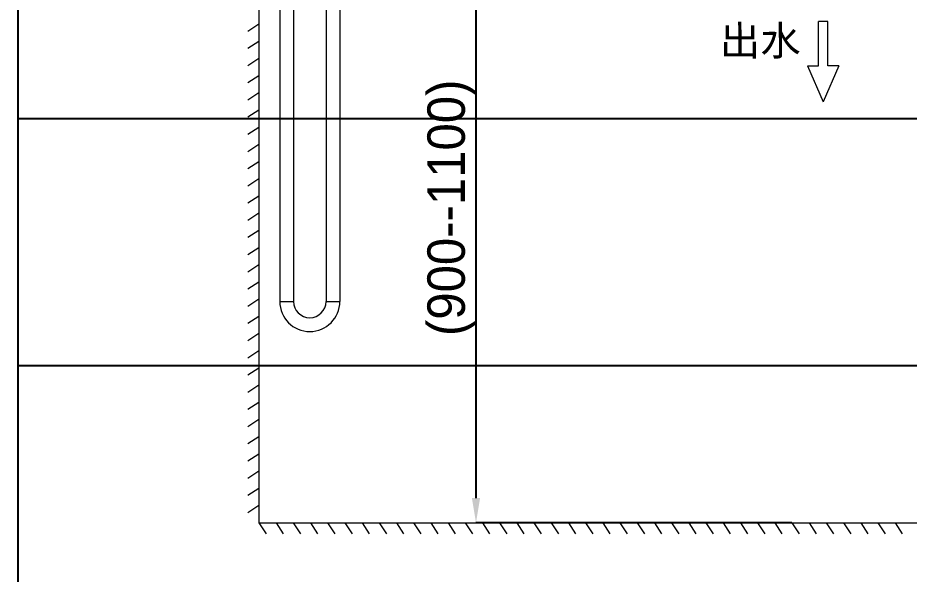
# Model space of a CAD drawing. Header units: millimetres. Extents: x 0 to 460316, y -63250 to 103204.
# Drawn here: x 201799 to 202702, y 46647 to 47210 of the extents above; entities that cross this region are included whole.
import ezdxf
from ezdxf.enums import TextEntityAlignment as Align

# ---------------------------------------------------------------- set-up
doc = ezdxf.new("R2010")
doc.units = ezdxf.units.MM
doc.header["$LTSCALE"] = 25
doc.layers.add('F-SYM', color=7, linetype='Continuous')
doc.layers.add('FORM(YOURNAME)-11', color=1, linetype='Continuous')
doc.styles.get("Standard").update_dxf_attribs({"font": 'Gulim.ttf'})
doc.styles.add('YOURNAME', font='HY울릉도M.TTF')
doc.dimstyles.get("Standard").update_dxf_attribs({"dimtxt": 0.18, "dimasz": 0.18, "dimexe": 0.18, "dimexo": 0.0625, "dimgap": 0.09, "dimtad": 0, "dimtih": 1, "dimtoh": 1, "dimdec": 4, "dimzin": 0, "dimdsep": 46, "dimtxsty": 'Standard', "dimcen": 0.09, "dimadec": 0, "dimazin": 0, "dimtfac": 1, "dimtdec": 4, "dimtofl": 0, "dimtmove": 0, "dimatfit": 3, "dimfxl": 1, "dimtolj": 1, "dimtzin": 0, "dimarcsym": 0})

# ---------------------------------------------------------------- blocks, each defined once
blk = doc.blocks.new('*D405')
at = {"color": 0, "linetype": 'Continuous', "lineweight": -2}
for p, q in [((202442.79, 47336.81), (202262.68, 47336.81)), ((202582.72, 46698.82), (202262.68, 46698.82))]:
    blk.add_line(p, q, dxfattribs=at)
at = {"linetype": 'Continuous', "lineweight": -2}
blk.add_line((202262.86, 47311.81), (202262.86, 46723.82), dxfattribs=at)
at = {"linetype": 'Continuous'}
for points in [[(202258.69, 47311.81), (202267.03, 47311.81), (202262.86, 47336.81)], [(202258.69, 46723.82), (202267.03, 46723.82), (202262.86, 46698.82)]]:
    blk.add_solid(points, dxfattribs=at)
at = {"layer": 'Defpoints', "color": 0, "linetype": 'Continuous'}
for p in [(202442.85, 47336.81), (202262.86, 46698.82), (202582.78, 46698.82)]:
    blk.add_point(p, dxfattribs=at)
at = {"linetype": 'Continuous', "lineweight": 20, "insert": (202238.33, 47017.82), "char_height": 38, "attachment_point": 5, "rotation": 90}
blk.add_mtext('\\A1;(900--1100)', dxfattribs=at)
blk = doc.blocks.new('FORM-PLAN')
at = {"layer": 'Defpoints', "color": 158}
blk.add_line((1345.8, 54915.2), (1345.8, -2084.8), dxfattribs=at)
at = {"layer": 'FORM(YOURNAME)-11', "color": 14}
for p, q in [((1345.8, 22893.4), (10555.8, 22893.4)), ((1345.8, 21893.4), (10555.8, 21893.4))]:
    blk.add_line(p, q, dxfattribs=at)
at = {"layer": 'FORM(YOURNAME)-11', "color": 3, "style": 'YOURNAME'}
for tag, height, p in [('1', 450.5, (9905.3, 18187.7)), ('2', 450.5, (9905.3, 17544.1)), ('3', 450.5, (9905.3, 16257)), ('4', 450.5, (9905.3, 14326.3)), ('5', 514.9, (9905.3, 12009.4)), ('6', 514.9, (9905.3, 9756.9)), ('7', 514.9, (9905.3, 7504.4)), ('8', 514.9, (9905.3, 5251.9)), ('9', 514.9, (9905.3, 2999.4)), ('10', 514.9, (5655, 811.3)), ('11', 514.9, (9905.3, 746.9)), ('12', 514.9, (5655, -1441.2)), ('13', 514.9, (9905.3, -1441.2))]:
    blk.add_attdef(tag, text='', height=height, dxfattribs=at).set_placement(p, align=Align.MIDDLE_RIGHT)

msp = doc.modelspace()

# ---------------------------------------------------------------- linework, layer by layer
at = {"color": 7, "linetype": 'Continuous', "lineweight": 20}
for p, q in [((202110.99, 47572.99), (202110.99, 46922.99)), ((202110.99, 47572.99), (202110.99, 46922.99)), ((202124.99, 47572.99), (202124.99, 46922.99)), ((202124.99, 47572.99), (202124.99, 46922.99)), ((202064.11, 47281.53), (202064.11, 46922.99)), ((202078.11, 47280.69), (202078.11, 46922.99)), ((202042.99, 47256.81), (202042.99, 46698.82)), ((202619.05, 47206.5), (202609.59, 47206.5)), ((202609.59, 47161.72), (202609.59, 47206.5)), ((202619.05, 47161.72), (202619.05, 47206.5)), ((202042.99, 47203.79), (202031.94, 47196.53)), ((202042.99, 47186.38), (202031.94, 47179.12)), ((202042.99, 47168.96), (202031.94, 47161.7)), ((202598.43, 47161.72), (202614.32, 47125.13)), ((202598.43, 47161.72), (202609.59, 47161.72)), ((202630.21, 47161.72), (202614.32, 47125.13)), ((202630.21, 47161.72), (202619.05, 47161.72)), ((202042.99, 47155.61), (202042.99, 47100.62)), ((202042.99, 47151.55), (202031.94, 47144.29)), ((202042.99, 47134.14), (202031.94, 47126.88)), ((202042.99, 47116.72), (202031.94, 47109.47)), ((202042.99, 47099.31), (202031.94, 47092.05)), ((202042.99, 47081.9), (202031.94, 47074.64)), ((202042.99, 47064.49), (202031.94, 47057.23)), ((202042.99, 47047.07), (202031.94, 47039.82)), ((202042.99, 47029.66), (202031.94, 47022.4)), ((202042.99, 47012.25), (202031.94, 47004.99)), ((202042.99, 46994.84), (202031.94, 46987.58)), ((202042.99, 46977.42), (202031.94, 46970.17)), ((202042.99, 46960.01), (202031.94, 46952.75)), ((202042.99, 46942.6), (202031.94, 46935.34)), ((202042.99, 46925.19), (202031.94, 46917.93)), ((202064.11, 46922.99), (202078.11, 46922.99)), ((202110.99, 46922.99), (202124.99, 46922.99)), ((202042.99, 46907.77), (202031.94, 46900.52)), ((202042.99, 46890.36), (202031.94, 46883.1)), ((202042.99, 46872.95), (202031.94, 46865.69)), ((202042.99, 46855.54), (202031.94, 46848.28)), ((202042.99, 46838.12), (202031.94, 46830.87)), ((202042.99, 46820.71), (202031.94, 46813.45)), ((202042.99, 46803.3), (202031.94, 46796.04)), ((202042.99, 46785.89), (202031.94, 46778.63)), ((202042.99, 46768.47), (202031.94, 46761.22)), ((202042.99, 46751.06), (202031.94, 46743.8)), ((202042.99, 46733.65), (202031.94, 46726.39)), ((202042.99, 46716.24), (202031.94, 46708.98)), ((202042.99, 46698.82), (203387.6, 46698.82)), ((202042.99, 46698.82), (202050.25, 46687.78)), ((202060.4, 46698.82), (202067.66, 46687.78)), ((202077.82, 46698.82), (202085.07, 46687.78)), ((202095.23, 46698.82), (202102.49, 46687.78)), ((202112.64, 46698.82), (202119.9, 46687.78)), ((202130.05, 46698.82), (202137.31, 46687.78)), ((202147.47, 46698.82), (202154.72, 46687.78)), ((202164.88, 46698.82), (202172.14, 46687.78)), ((202182.29, 46698.82), (202189.55, 46687.78)), ((202199.7, 46698.82), (202206.96, 46687.78)), ((202217.12, 46698.82), (202224.38, 46687.78)), ((202234.53, 46698.82), (202241.79, 46687.78)), ((202251.94, 46698.82), (202259.2, 46687.78)), ((202269.35, 46698.82), (202276.61, 46687.78)), ((202286.77, 46698.82), (202294.03, 46687.78)), ((202304.18, 46698.82), (202311.44, 46687.78)), ((202321.59, 46698.82), (202328.85, 46687.78)), ((202339, 46698.82), (202346.26, 46687.78)), ((202356.42, 46698.82), (202363.68, 46687.78)), ((202373.83, 46698.82), (202381.09, 46687.78)), ((202391.24, 46698.82), (202398.5, 46687.78)), ((202408.65, 46698.82), (202415.91, 46687.78)), ((202426.07, 46698.82), (202433.33, 46687.78)), ((202443.48, 46698.82), (202450.74, 46687.78)), ((202460.89, 46698.82), (202468.15, 46687.78)), ((202478.3, 46698.82), (202485.56, 46687.78)), ((202495.72, 46698.82), (202502.98, 46687.78)), ((202513.13, 46698.82), (202520.39, 46687.78)), ((202530.54, 46698.82), (202537.8, 46687.78)), ((202547.95, 46698.82), (202555.21, 46687.78)), ((202565.37, 46698.82), (202572.63, 46687.78)), ((202582.78, 46698.82), (202590.04, 46687.78)), ((202600.19, 46698.82), (202607.45, 46687.78)), ((202617.6, 46698.82), (202624.86, 46687.78)), ((202635.02, 46698.82), (202642.28, 46687.78)), ((202652.43, 46698.82), (202659.69, 46687.78)), ((202669.84, 46698.82), (202677.1, 46687.78)), ((202687.25, 46698.82), (202694.51, 46687.78))]:
    msp.add_line(p, q, dxfattribs=at)
for radius in [30.44, 16.44]:
    msp.add_arc((202094.55, 46922.99), radius, 180, 0, dxfattribs=at)

# ---------------------------------------------------------------- block references
at = {"layer": 'F-SYM', "xscale": 0.2500000000000001, "yscale": 0.2500000000000001, "zscale": 0.2500000000000001}
msp.add_blockref('FORM-PLAN', (201462.45, 41384.91), dxfattribs=at)

# ---------------------------------------------------------------- texts
at = {"color": 7, "linetype": 'Continuous', "lineweight": 20, "insert": (202591.48, 47202.28), "char_height": 30, "width": 121.1013, "attachment_point": 3, "rotation": 0.256}
msp.add_mtext('{\\fSimSun|b0|i0|c134|p2;出水}', dxfattribs=at)

# ---------------------------------------------------------------- dimensions: what is measured, and where the dimension line sits
at = {"color": 7, "linetype": 'Continuous', "lineweight": 20}
dim = msp.add_linear_dim(base=(202262.86, 46698.82), p1=(202442.85, 47336.81), p2=(202582.78, 46698.82), angle=90, text='(900--1100)', dimstyle='Standard', override={"dimtxt": 38, "dimasz": 25, "dimgap": 0.625, "dimtad": 1, "dimtih": 0, "dimtoh": 0, "dimdec": 0, "dimzin": 0, "dimcen": 0.105236, "dimclrd": 256, "dimclrt": 256, "dimadec": 0, "dimazin": 0, "dimtp": 0, "dimtm": 0, "dimtdec": 0, "dimtzin": 0}, dxfattribs=at)
dim.commit()
dim.dimension.update_dxf_attribs({"geometry": '*D405', "text_midpoint": (202262.86, 47017.82), "dimtype": 160})

doc.saveas('drawing.dxf')
